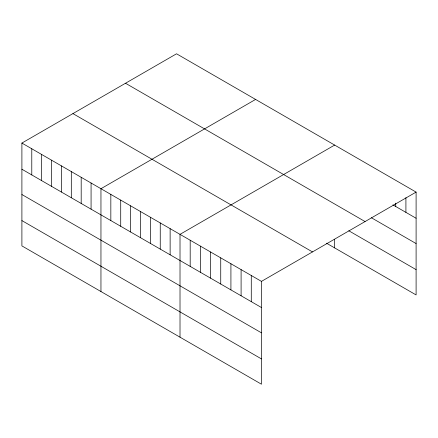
<?xml version="1.0" encoding="UTF-8"?>
<svg xmlns="http://www.w3.org/2000/svg" width="438" height="438" viewBox="0 0 438 438"><rect width="100%" height="100%" fill="white"/><g stroke="black" fill="none" stroke-linecap="round" stroke-linejoin="round"><path stroke-width="0.66" d="M21.9 143.067L261.459 281.377L261.459 384.208L21.9 245.899L21.9 143.067L176.541 53.792L416.1 192.101L416.1 294.933L326.513 243.205M255.595 99.431L100.954 188.712L100.954 291.544M334.648 145.071L180.013 234.352L180.013 337.183M261.459 281.377L416.1 192.101M392.908 204.869L416.1 218.255M371.413 217.763L416.1 243.561M125.509 83.253L365.068 221.562M348.79 230.766L416.1 269.627M72.932 113.606L312.491 251.916M21.9 169.227L261.459 307.536M21.9 194.532L261.459 332.836M21.9 220.599L261.459 358.908M405.916 197.62L405.916 212.381M395.738 203.144L395.738 206.501M334.648 239.471L334.648 247.903M251.281 275.502L251.281 301.656M241.097 269.622L241.097 295.781M230.919 263.742L230.919 289.901M220.736 257.867L220.736 284.021M210.552 251.987L210.552 278.146M200.374 246.112L200.374 272.266M190.191 240.232L190.191 266.392M170.13 228.647L170.13 254.806M160.248 222.942L160.248 249.102M150.365 217.237L150.365 243.397M140.483 211.532L140.483 237.692M130.601 205.827L130.601 231.987M120.718 200.122L120.718 226.282M110.836 194.417L110.836 220.577M91.071 183.007L91.071 209.161M81.189 177.302L81.189 203.456M71.312 171.597L71.312 197.752M61.429 165.892L61.429 192.047M51.547 160.188L51.547 186.342M41.665 154.483L41.665 180.637M31.782 148.772L31.782 174.932"/></g></svg>
